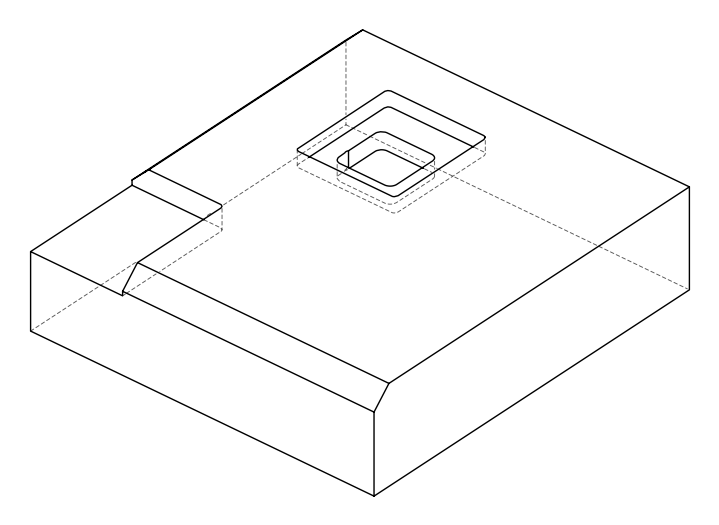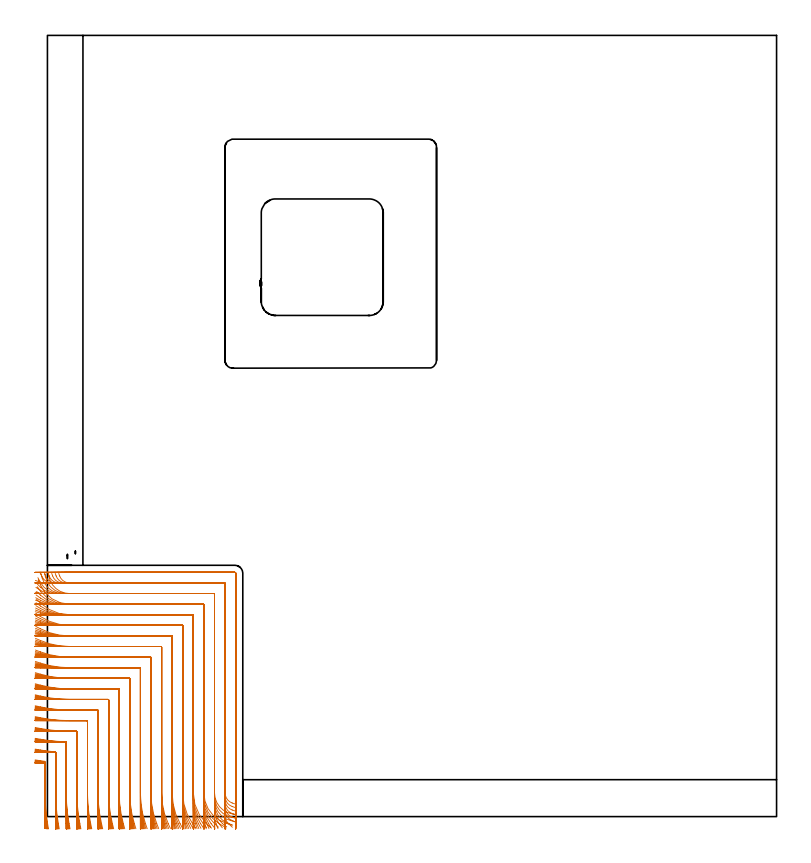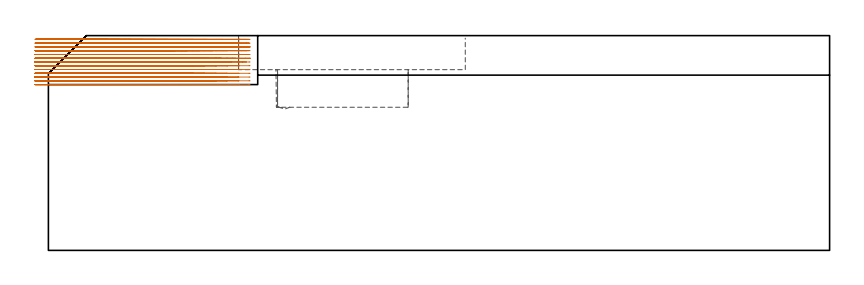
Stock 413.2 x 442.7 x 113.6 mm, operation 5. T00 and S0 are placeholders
(PLAN: 7 operations, 4 tool changes, 172.5 min)
(1 SPOT_DRILL | STEP1POCKET | NXT0321_9005460120000 | 0.03 min | 1915 mm3)
(2 DRILL_BLIND_HOLE_INTO_CENTER | STEP1POCKET | NXT0301_062 | 0.1 min | 1321 mm3)
(3 AREA_MILL | FG_CHAMFER_SURFACE | UGT0205_001 | 19.64 min | 67809 mm3)
(4 AREA_MILL_1 | FG_CHAMFER_SURFACE_1 | UGT0205_001 | 19.43 min | 62256 mm3)
(5 MILL_CORNER_NOTCH_RECTANGULAR | CORNER_NOTCH_RECTANGULAR | NXT0201_009 | Follow Part, ap 2, ae 75% | 81.09 min | 404872 mm3)
(6 MILL_RECTANGULAR_POCKET | POCKET_RECTANGULAR_STRAIGHT | NXT0201_009 | Follow Part, ap 2, ae 75% | 46.97 min | 277835 mm3)
(7 MILL_RECTANGULAR_POCKET_1 | POCKET_RECTANGULAR_STRAIGHT_1 | UGT0201_133 | Follow Part, ap 3.75, ae 75% | 5.22 min | 88513 mm3)
(TOOL NXT0321_9005460120000 | NC Spot Drill, 142deg, 12mm, Carbide, Uncoated | D12 PA142 FL30 Z2)
(TOOL NXT0301_062 | Carbide Drill 9.1mm [860.1-0910-027A1-MM 2214] | D9.1 PA140 FL47 Z2)
(TOOL UGT0205_001 | Chamfer Mill 20 x 3 x 45 deg. | D20 FL50 Z2)
(TOOL NXT0201_009 | ENDMILL 8mm [2P460-0800-NA 1630] | D8 FL26 Z6)
(TOOL UGT0201_133 | Carbide End Mill 15.0 | D15 FL30 Z4)
(OP 5 MILL_CORNER_NOTCH_RECTANGULAR)
G17 G21 G94 G90
T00 M6
G54
G17 G0 G90 X0.589 Y-6.961 S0 M3
G43 Z123.6 H1
Z111.608
G94 G1 X0.106 Y-4. F250.
G2 X-1.3 Y13.371 R108. F500.
G1 Y30.951
G3 X-1.641 Y31.34 R0.4
G2 X-4. Y31.68 R108.
G1 X-6.964 Y32.14 F250.
G0 Z123.6
X6.701 Y-6.956
Z111.608
G1 X6.19 Y-4.
G2 X4.7 Y13.371 R102. F500.
G1 Y36.342
G3 X4.339 Y36.733 R0.4
G2 X-4. Y37.756 R102.
G1 X-6.96 Y38.243 F250.
G0 Z123.6
X12.827 Y-6.95
Z111.608
G1 X12.285 Y-4.
G2 X10.7 Y13.371 R96. F500.
G1 Y42.033
G3 X10.316 Y42.427 R0.4
G2 X-4. Y43.842 R96.
G1 X-6.955 Y44.36 F250.
G0 Z123.6
X18.971 Y-6.944
Z111.608
G1 X18.392 Y-4.
G2 X16.7 Y13.371 R90. F500.
G1 Y48.006
G3 X16.306 Y48.4 R0.4
G1 X12.575
G2 X-4. Y49.939 R90.
G1 X-6.949 Y50.492 F250.
G0 Z123.6
X25.136 Y-6.935
Z111.608
G1 X24.516 Y-4.
G2 X22.7 Y13.371 R84. F500.
G1 Y54.006
G3 X22.306 Y54.4 R0.4
G1 X12.575
G2 X-4. Y56.052 R84.
G1 X-6.941 Y56.644 F250.
G0 Z123.6
X31.327 Y-6.925
Z111.608
G1 X30.659 Y-4.
G2 X28.7 Y13.371 R78. F500.
G1 Y60.006
G3 X28.306 Y60.4 R0.4
G1 X12.575
G2 X-4. Y62.181 R78.
G1 X-6.931 Y62.819 F250.
G0 Z123.6
X37.551 Y-6.911
Z111.608
G1 X36.827 Y-4.
G2 X34.7 Y13.371 R72. F500.
G1 Y66.005
G3 X34.305 Y66.4 R0.4
G1 X12.575
G2 X-4. Y68.334 R72.
G1 X-6.919 Y69.025 F250.
G0 Z123.6
X43.816 Y-6.894
Z111.608
G1 X43.027 Y-4.
G2 X40.7 Y13.371 R66. F500.
G1 Y72.005
G3 X40.305 Y72.4 R0.4
G1 X12.575
G2 X-4. Y74.515 R66.
G1 X-6.904 Y75.269 F250.
G0 Z123.6
X50.138 Y-6.872
Z111.608
G1 X49.269 Y-4.
G2 X46.7 Y13.371 R60. F500.
G1 Y78.005
G3 X46.305 Y78.4 R0.4
G1 X12.575
G2 X-4. Y80.735 R60.
G1 X-6.883 Y81.564 F250.
G0 Z123.6
X56.535 Y-6.841
Z111.608
G1 X55.57 Y-4.
G2 X52.7 Y13.371 R54. F500.
G1 Y84.005
G3 X52.305 Y84.4 R0.4
G1 X12.575
G2 X-4. Y87.007 R54.
G1 X-6.855 Y87.928 F250.
G0 Z123.6
X63.039 Y-6.797
Z111.608
G1 X61.953 Y-4.
G2 X58.7 Y13.371 R48. F500.
G1 Y90.004
G3 X58.304 Y90.4 R0.4
G1 X12.575
G2 X-4. Y93.353 R48.
G1 X-6.815 Y94.389 F250.
G0 Z123.6
X69.701 Y-6.731
Z111.608
G1 X68.46 Y-4.
G2 X64.7 Y13.371 R42. F500.
G1 Y96.004
G3 X64.304 Y96.4 R0.4
G1 X12.575
G2 X-4. Y99.809 R42.
G1 X-6.756 Y100.993 F250.
G0 Z123.6
X76.616 Y-6.628
Z111.608
G1 X75.168 Y-4.
G2 X70.7 Y13.371 R36. F500.
G1 Y102.004
G3 X70.304 Y102.4 R0.4
G1 X12.575
G2 X-4. Y106.443 R36.
G1 X-6.663 Y107.824 F250.
G0 Z123.6
X83.978 Y-6.446
Z111.608
G1 X82.241 Y-4.
G2 X76.7 Y13.371 R30. F500.
G1 Y108.004
G3 X76.304 Y108.4 R0.4
G1 X12.575
G2 X-4. Y113.395 R30.
G1 X-6.501 Y115.052 F250.
G0 Z123.6
X92.31 Y-6.07
Z111.608
G1 X90.139 Y-4.
G2 X82.7 Y13.371 R24. F500.
G1 Y114.004
G3 X82.304 Y114.4 R0.4
G1 X12.575
G2 X-4. Y121.043 R24.
G1 X-6.17 Y123.115 F250.
G0 Z123.6
X104.488 Y-4.743
Z111.608
G1 X101.611 Y-3.895
G2 X88.7 Y13.371 R18. F500.
G1 Y120.003
G3 X88.303 Y120.4 R0.4
G1 X12.575
G2 X-4. Y131.381 R18.
G1 X-5.17 Y134.144 F250.
G0 Z123.6
X106.179 Y1.288
Z111.608
G1 X104.7 Y1.538
G2 X94.7 Y13.371 R12. F500.
G1 Y126.003
G3 X94.303 Y126.4 R0.4
G1 X12.575
G2 X0.743 Y136.4 R12.
G1 X0.493 Y137.879 F250.
G0 Z123.6
X106.114 Y7.214
Z111.608
G1 X104.7 Y7.714
G2 X100.7 Y13.371 R6. F500.
G1 Y132.003
G3 X100.303 Y132.4 R0.4
G1 X12.575
G2 X6.918 Y136.4 R6.
G1 X6.418 Y137.814 F250.
G0 Z123.6
X106.7 Y10.371
Z111.608
G1 Y13.371
Y137.9 F500.
G3 X106.2 Y138.4 R0.5
G1 X12.575
X9.575 F250.
G0 Z123.6
X0.227 Y-6.964
Z109.615
G1 X-0.2 Y-3.995
G2 X-1.3 Y11.378 R108. F500.
G1 Y30.705
G3 X-1.648 Y31.095 R0.4
G2 X-4. Y31.389 R108.
G1 X-6.973 Y31.794 F250.
G0 Z123.6
X6.318 Y-6.966
Z109.615
G1 X5.866 Y-4.
G2 X4.7 Y11.378 R102. F500.
G1 Y36.2
G3 X4.331 Y36.592 R0.4
G2 X-4. Y37.448 R102.
G1 X-6.969 Y37.877 F250.
G0 Z123.6
X12.42 Y-6.961
Z109.615
G1 X11.94 Y-4.
G2 X10.7 Y11.378 R96. F500.
G1 Y42.007
G3 X10.308 Y42.4 R0.4
G2 X-4. Y43.514 R96.
G1 X-6.965 Y43.97 F250.
G0 Z123.6
X18.536 Y-6.956
Z109.615
G1 X18.024 Y-4.
G2 X16.7 Y11.378 R90. F500.
G1 Y48.006
G3 X16.306 Y48.4 R0.4
G1 X10.583
G2 X-4. Y49.589 R90.
G1 X-6.96 Y50.075 F250.
G0 Z123.6
X24.669 Y-6.949
Z109.615
G1 X24.12 Y-4.
G2 X22.7 Y11.378 R84. F500.
G1 Y54.006
G3 X22.306 Y54.4 R0.4
G1 X10.583
G2 X-4. Y55.675 R84.
G1 X-6.954 Y56.196 F250.
G0 Z123.6
X30.822 Y-6.941
Z109.615
G1 X30.231 Y-4.
G2 X28.7 Y11.378 R78. F500.
G1 Y60.006
G3 X28.306 Y60.4 R0.4
G1 X10.583
G2 X-4. Y61.775 R78.
G1 X-6.947 Y62.336 F250.
G0 Z123.6
X37.002 Y-6.931
Z109.615
G1 X36.361 Y-4.
G2 X34.7 Y11.378 R72. F500.
G1 Y66.005
G3 X34.305 Y66.4 R0.4
G1 X10.583
G2 X-4. Y67.892 R72.
G1 X-6.938 Y68.5 F250.
G0 Z123.6
X43.216 Y-6.917
Z109.615
G1 X42.517 Y-4.
G2 X40.7 Y11.378 R66. F500.
G1 Y72.005
G3 X40.305 Y72.4 R0.4
G1 X10.583
G2 X-4. Y74.031 R66.
G1 X-6.926 Y74.694 F250.
G0 Z123.6
X49.473 Y-6.9
Z109.615
G1 X48.704 Y-4.
G2 X46.7 Y11.378 R60. F500.
G1 Y78.005
G3 X46.305 Y78.4 R0.4
G1 X10.583
G2 X-4. Y80.199 R60.
G1 X-6.91 Y80.928 F250.
G0 Z123.6
X55.79 Y-6.876
Z109.615
G1 X54.936 Y-4.
G2 X52.7 Y11.378 R54. F500.
G1 Y84.005
G3 X52.305 Y84.4 R0.4
G1 X10.583
G2 X-4. Y86.406 R54.
G1 X-6.889 Y87.216 F250.
G0 Z123.6
X62.191 Y-6.842
Z109.615
G1 X61.23 Y-4.
G2 X58.7 Y11.378 R48. F500.
G1 Y90.005
G3 X58.305 Y90.4 R0.4
G1 X10.583
G2 X-4. Y92.669 R48.
G1 X-6.858 Y93.58 F250.
G0 Z123.6
X68.715 Y-6.792
Z109.615
G1 X67.617 Y-4.
G2 X64.7 Y11.378 R42. F500.
G1 Y96.004
G3 X64.304 Y96.4 R0.4
G1 X10.583
G2 X-4. Y99.013 R42.
G1 X-6.813 Y100.054 F250.
G0 Z123.6
X75.431 Y-6.713
Z109.615
G1 X74.15 Y-4.
G2 X70.7 Y11.378 R36. F500.
G1 Y102.004
G3 X70.304 Y102.4 R0.4
G1 X10.583
G2 X-4. Y105.486 R36.
G1 X-6.743 Y106.701 F250.
G0 Z123.6
X82.479 Y-6.576
Z109.615
G1 X80.941 Y-4.
G2 X76.7 Y11.378 R30. F500.
G1 Y108.004
G3 X76.304 Y108.4 R0.4
G1 X10.583
G2 X-4. Y112.183 R30.
G1 X-6.622 Y113.641 F250.
G0 Z123.6
X90.196 Y-6.303
Z109.615
G1 X88.274 Y-4.
G2 X82.7 Y11.378 R24. F500.
G1 Y114.004
G3 X82.304 Y114.4 R0.4
G1 X10.583
G2 X-4. Y119.338 R24.
G1 X-6.383 Y121.161 F250.
G0 Z123.6
X99.908 Y-5.559
Z109.615
G1 X97.345 Y-4.
G2 X88.7 Y11.378 R18. F500.
G1 Y120.004
G3 X88.304 Y120.4 R0.4
G1 X10.583
G2 X-4. Y127.848 R18.
G1 X-5.759 Y130.278 F250.
G0 Z123.6
X106.153 Y-0.703
Z109.615
G1 X104.675 Y-0.45
G2 X94.7 Y11.378 R12. F500.
G1 Y126.003
G3 X94.303 Y126.4 R0.4
G1 X10.583
G2 X-1.216 Y136.211 R12.
G1 X-1.49 Y137.686 F250.
G0 Z123.6
X106.114 Y5.221
Z109.615
G1 X104.7 Y5.721
G2 X100.7 Y11.378 R6. F500.
G1 Y132.003
G3 X100.303 Y132.4 R0.4
G1 X10.583
G2 X4.926 Y136.4 R6.
G1 X4.426 Y137.814 F250.
G0 Z123.6
X106.7 Y8.378
Z109.615
G1 Y11.378
Y137.9 F500.
G3 X106.2 Y138.4 R0.5
G1 X10.583
X7.583 F250.
G0 Z123.6
X-0.098 Y-6.949
Z107.623
G1 X-0.47 Y-3.972
G2 X-1.3 Y9.394 R108. F500.
G1 Y30.497
G3 X-1.655 Y30.887 R0.4
G2 X-4. Y31.136 R108.
G1 X-6.98 Y31.486 F250.
G0 Z123.6
X5.977 Y-6.974
Z107.623
G1 X5.583 Y-4.
G2 X4.7 Y9.394 R102. F500.
G1 Y36.097
G3 X4.323 Y36.489 R0.4
G2 X-4. Y37.18 R102.
G1 X-6.977 Y37.55 F250.
G0 Z123.6
X12.058 Y-6.971
Z107.623
G1 X11.639 Y-4.
G2 X10.7 Y9.394 R96. F500.
G1 Y42.006
G3 X10.306 Y42.4 R0.4
G1 X8.591
G2 X-4. Y43.229 R96.
G1 X-6.974 Y43.623 F250.
G0 Z123.6
X18.149 Y-6.967
Z107.623
G1 X17.702 Y-4.
G2 X16.7 Y9.394 R90. F500.
G1 Y48.006
G3 X16.306 Y48.4 R0.4
G1 X8.591
G2 X-4. Y49.285 R90.
G1 X-6.97 Y49.705 F250.
G0 Z123.6
X24.253 Y-6.962
Z107.623
G1 X23.775 Y-4.
G2 X22.7 Y9.394 R84. F500.
G1 Y54.006
G3 X22.306 Y54.4 R0.4
G1 X8.591
G2 X-4. Y55.349 R84.
G1 X-6.966 Y55.799 F250.
G0 Z123.6
X30.374 Y-6.955
Z107.623
G1 X29.859 Y-4.
G2 X28.7 Y9.394 R78. F500.
G1 Y60.006
G3 X28.306 Y60.4 R0.4
G1 X8.591
G2 X-4. Y61.423 R78.
G1 X-6.961 Y61.907 F250.
G0 Z123.6
X36.515 Y-6.948
Z107.623
G1 X35.957 Y-4.
G2 X34.7 Y9.394 R72. F500.
G1 Y66.005
G3 X34.305 Y66.4 R0.4
G1 X8.591
G2 X-4. Y67.509 R72.
G1 X-6.954 Y68.034 F250.
G0 Z123.6
X42.682 Y-6.938
Z107.623
G1 X42.073 Y-4.
G2 X40.7 Y9.394 R66. F500.
G1 Y72.005
G3 X40.305 Y72.4 R0.4
G1 X8.591
G2 X-4. Y73.612 R66.
G1 X-6.945 Y74.184 F250.
G0 Z123.6
X48.884 Y-6.924
Z107.623
G1 X48.214 Y-4.
G2 X46.7 Y9.394 R60. F500.
G1 Y78.005
G3 X46.305 Y78.4 R0.4
G1 X8.591
G2 X-4. Y79.736 R60.
G1 X-6.933 Y80.366 F250.
G0 Z123.6
X55.132 Y-6.906
Z107.623
G1 X54.387 Y-4.
G2 X52.7 Y9.394 R54. F500.
G1 Y84.005
G3 X52.305 Y84.4 R0.4
G1 X8.591
G2 X-4. Y85.888 R54.
G1 X-6.917 Y86.588 F250.
G0 Z123.6
X61.444 Y-6.881
Z107.623
G1 X60.607 Y-4.
G2 X58.7 Y9.394 R48. F500.
G1 Y90.005
G3 X58.305 Y90.4 R0.4
G1 X8.591
G2 X-4. Y92.081 R48.
G1 X-6.895 Y92.868 F250.
G0 Z123.6
X67.85 Y-6.843
Z107.623
G1 X66.893 Y-4.
G2 X64.7 Y9.394 R42. F500.
G1 Y96.004
G3 X64.304 Y96.4 R0.4
G1 X8.591
G2 X-4. Y98.332 R42.
G1 X-6.862 Y99.231 F250.
G0 Z123.6
X74.401 Y-6.785
Z107.623
G1 X73.284 Y-4.
G2 X70.7 Y9.394 R36. F500.
G1 Y102.004
G3 X70.304 Y102.4 R0.4
G1 X8.591
G2 X-4. Y104.674 R36.
G1 X-6.811 Y105.723 F250.
G0 Z123.6
X81.195 Y-6.684
Z107.623
G1 X79.856 Y-4.
G2 X76.7 Y9.394 R30. F500.
G1 Y108.004
G3 X76.304 Y108.4 R0.4
G1 X8.591
G2 X-4. Y111.17 R30.
G1 X-6.723 Y112.429 F250.
G0 Z123.6
X88.459 Y-6.489
Z107.623
G1 X86.785 Y-4.
G2 X82.7 Y9.394 R24. F500.
G1 Y114.004
G3 X82.304 Y114.4 R0.4
G1 X8.591
G2 X-4. Y117.968 R24.
G1 X-6.554 Y119.542 F250.
G0 Z123.6
X96.907 Y-6.004
Z107.623
G1 X94.675 Y-4.
G2 X88.7 Y9.394 R18. F500.
G1 Y120.004
G3 X88.304 Y120.4 R0.4
G1 X8.591
G2 X-4. Y125.537 R18.
G1 X-6.144 Y127.635 F250.
G0 Z123.6
X106.899 Y-2.974
Z107.623
G1 X103.977 Y-2.293
G2 X94.7 Y9.394 R12. F500.
G1 Y126.003
G3 X94.303 Y126.4 R0.4
G1 X8.591
G2 X-2.948 Y135.104 R12.
G1 X-3.771 Y137.989 F250.
G0 Z123.6
X106.114 Y3.237
Z107.623
G1 X104.7 Y3.737
G2 X100.7 Y9.394 R6. F500.
G1 Y132.003
G3 X100.303 Y132.4 R0.4
G1 X8.591
G2 X2.934 Y136.4 R6.
G1 X2.434 Y137.814 F250.
G0 Z123.6
X106.7 Y6.394
Z107.623
G1 Y9.394
Y137.9 F500.
G3 X106.2 Y138.4 R0.5
G1 X8.591
X5.591 F250.
G0 Z123.6
X-0.388 Y-6.921
Z105.631
G1 X-0.703 Y-3.938
G2 X-1.3 Y7.399 R108. F500.
G1 Y30.325
G3 X-1.663 Y30.716 R0.4
G2 X-4. Y30.921 R108.
G1 X-6.986 Y31.215 F250.
G0 Z123.6
X5.674 Y-6.981
Z105.631
G1 X5.339 Y-4.
G2 X4.7 Y7.399 R102. F500.
G1 Y36.032
G3 X4.316 Y36.425 R0.4
G2 X-4. Y36.952 R102.
G1 X-6.984 Y37.263 F250.
G0 Z123.6
X11.735 Y-6.979
Z105.631
G1 X11.379 Y-4.
G2 X10.7 Y7.399 R96. F500.
G1 Y42.006
G3 X10.306 Y42.4 R0.4
G1 X6.595
G2 X-4. Y42.986 R96.
G1 X-6.982 Y43.318 F250.
G0 Z123.6
X17.805 Y-6.976
Z105.631
G1 X17.425 Y-4.
G2 X16.7 Y7.399 R90. F500.
G1 Y48.006
G3 X16.306 Y48.4 R0.4
G1 X6.595
G2 X-4. Y49.026 R90.
G1 X-6.979 Y49.379 F250.
G0 Z123.6
X23.884 Y-6.972
Z105.631
G1 X23.477 Y-4.
G2 X22.7 Y7.399 R84. F500.
G1 Y54.006
G3 X22.306 Y54.4 R0.4
G1 X6.595
G2 X-4. Y55.071 R84.
G1 X-6.976 Y55.449 F250.
G0 Z123.6
X29.976 Y-6.968
Z105.631
G1 X29.537 Y-4.
G2 X28.7 Y7.399 R78. F500.
G1 Y60.006
G3 X28.306 Y60.4 R0.4
G1 X6.595
G2 X-4. Y61.123 R78.
G1 X-6.972 Y61.53 F250.
G0 Z123.6
X36.083 Y-6.962
Z105.631
G1 X35.608 Y-4.
G2 X34.7 Y7.399 R72. F500.
G1 Y66.005
G3 X34.305 Y66.4 R0.4
G1 X6.595
G2 X-4. Y67.184 R72.
G1 X-6.967 Y67.625 F250.
G0 Z123.6
X42.21 Y-6.955
Z105.631
G1 X41.692 Y-4.
G2 X40.7 Y7.399 R66. F500.
G1 Y72.005
G3 X40.305 Y72.4 R0.4
G1 X6.595
G2 X-4. Y73.256 R66.
G1 X-6.961 Y73.738 F250.
G0 Z123.6
X48.363 Y-6.945
Z105.631
G1 X47.793 Y-4.
G2 X46.7 Y7.399 R60. F500.
G1 Y78.005
G3 X46.305 Y78.4 R0.4
G1 X6.595
G2 X-4. Y79.343 R60.
G1 X-6.953 Y79.873 F250.
G0 Z123.6
X54.55 Y-6.932
Z105.631
G1 X53.917 Y-4.
G2 X52.7 Y7.399 R54. F500.
G1 Y84.005
G3 X52.305 Y84.4 R0.4
G1 X6.595
G2 X-4. Y85.45 R54.
G1 X-6.942 Y86.038 F250.
G0 Z123.6
X60.785 Y-6.914
Z105.631
G1 X60.073 Y-4.
G2 X58.7 Y7.399 R48. F500.
G1 Y90.005
G3 X58.305 Y90.4 R0.4
G1 X6.595
G2 X-4. Y91.584 R48.
G1 X-6.926 Y92.246 F250.
G0 Z123.6
X67.091 Y-6.887
Z105.631
G1 X66.276 Y-4.
G2 X64.7 Y7.399 R42. F500.
G1 Y96.004
G3 X64.304 Y96.4 R0.4
G1 X6.595
G2 X-4. Y97.758 R42.
G1 X-6.903 Y98.515 F250.
G0 Z123.6
X73.502 Y-6.846
Z105.631
G1 X72.552 Y-4.
G2 X70.7 Y7.399 R36. F500.
G1 Y102.004
G3 X70.304 Y102.4 R0.4
G1 X6.595
G2 X-4. Y103.994 R36.
G1 X-6.867 Y104.877 F250.
G0 Z123.6
X80.09 Y-6.775
Z105.631
G1 X78.95 Y-4.
G2 X76.7 Y7.399 R30. F500.
G1 Y108.004
G3 X76.304 Y108.4 R0.4
G1 X6.595
G2 X-4. Y110.333 R30.
G1 X-6.807 Y111.393 F250.
G0 Z123.6
X87.004 Y-6.64
Z105.631
G1 X85.58 Y-4.
G2 X82.7 Y7.399 R24. F500.
G1 Y114.004
G3 X82.304 Y114.4 R0.4
G1 X6.595
G2 X-4. Y116.865 R24.
G1 X-6.692 Y118.19 F250.
G0 Z123.6
X94.669 Y-6.322
Z105.631
G1 X92.769 Y-4.
G2 X88.7 Y7.399 R18. F500.
G1 Y120.003
G3 X88.303 Y120.4 R0.4
G1 X6.595
G2 X-4. Y123.849 R18.
G1 X-6.425 Y125.614 F250.
G0 Z123.6
X104.957 Y-4.847
Z105.631
G1 X102.178 Y-3.717
G2 X94.7 Y7.399 R12. F500.
G1 Y126.003
G3 X94.303 Y126.4 R0.4
G1 X6.595
G2 X-3.986 Y132.739 R12.
G1 X-5.401 Y135.384 F250.
G0 Z123.6
X106.115 Y1.242
Z105.631
G1 X104.701 Y1.742
G2 X100.7 Y7.399 R6. F500.
G1 Y132.003
G3 X100.303 Y132.4 R0.4
G1 X6.595
G2 X0.938 Y136.4 R6.
G1 X0.438 Y137.814 F250.
G0 Z123.6
X106.7 Y4.399
Z105.631
G1 Y7.399
Y137.9 F500.
G3 X106.2 Y138.4 R0.5
G1 X6.595
X3.595 F250.
G0 Z123.6
X-0.64 Y-6.887
Z103.638
G1 X-0.898 Y-3.898
G2 X-1.3 Y5.409 R108. F500.
G1 Y30.191
G3 X-1.67 Y30.583 R0.4
G2 X-4. Y30.744 R108.
G1 X-6.99 Y30.983 F250.
G0 Z123.6
X5.412 Y-6.987
Z103.638
G1 X5.135 Y-4.
G2 X4.7 Y5.409 R102. F500.
G1 Y36.007
G3 X4.308 Y36.4 R0.4
G2 X-4. Y36.764 R102.
G1 X-6.989 Y37.017 F250.
G0 Z123.6
X11.456 Y-6.986
Z103.638
G1 X11.162 Y-4.
G2 X10.7 Y5.409 R96. F500.
G1 Y42.006
G3 X10.306 Y42.4 R0.4
G1 X4.609
G2 X-4. Y42.787 R96.
G1 X-6.988 Y43.056 F250.
G0 Z123.6
X17.507 Y-6.984
Z103.638
G1 X17.193 Y-4.
G2 X16.7 Y5.409 R90. F500.
G1 Y48.006
G3 X16.306 Y48.4 R0.4
G1 X4.609
G2 X-4. Y48.813 R90.
G1 X-6.986 Y49.1 F250.
G0 Z123.6
X23.565 Y-6.981
Z103.638
G1 X23.229 Y-4.
G2 X22.7 Y5.409 R84. F500.
G1 Y54.006
G3 X22.306 Y54.4 R0.4
G1 X4.609
G2 X-4. Y54.842 R84.
G1 X-6.984 Y55.15 F250.
G0 Z123.6
X29.632 Y-6.978
Z103.638
G1 X29.27 Y-4.
G2 X28.7 Y5.409 R78. F500.
G1 Y60.006
G3 X28.306 Y60.4 R0.4
G1 X4.609
G2 X-4. Y60.877 R78.
G1 X-6.982 Y61.208 F250.
G0 Z123.6
X35.71 Y-6.974
Z103.638
G1 X35.318 Y-4.
G2 X34.7 Y5.409 R72. F500.
G1 Y66.005
G3 X34.305 Y66.4 R0.4
G1 X4.609
G2 X-4. Y66.917 R72.
G1 X-6.978 Y67.275 F250.
G0 Z123.6
X41.802 Y-6.969
Z103.638
G1 X41.374 Y-4.
G2 X40.7 Y5.409 R66. F500.
G1 Y72.005
G3 X40.305 Y72.4 R0.4
G1 X4.609
G2 X-4. Y72.964 R66.
G1 X-6.974 Y73.355 F250.
G0 Z123.6
X47.913 Y-6.963
Z103.638
G1 X47.442 Y-4.
G2 X46.7 Y5.409 R60. F500.
G1 Y78.005
G3 X46.305 Y78.4 R0.4
G1 X4.609
G2 X-4. Y79.021 R60.
G1 X-6.969 Y79.451 F250.
G0 Z123.6
X54.049 Y-6.954
Z103.638
G1 X53.526 Y-4.
G2 X52.7 Y5.409 R54. F500.
G1 Y84.005
G3 X52.305 Y84.4 R0.4
G1 X4.609
G2 X-4. Y85.091 R54.
G1 X-6.962 Y85.569 F250.
G0 Z123.6
X60.219 Y-6.942
Z103.638
G1 X59.631 Y-4.
G2 X58.7 Y5.409 R48. F500.
G1 Y90.005
G3 X58.305 Y90.4 R0.4
G1 X4.609
G2 X-4. Y91.178 R48.
G1 X-6.951 Y91.716 F250.
G0 Z123.6
X66.44 Y-6.924
Z103.638
G1 X65.768 Y-4.
G2 X64.7 Y5.409 R42. F500.
G1 Y96.004
G3 X64.304 Y96.4 R0.4
G1 X4.609
G2 X-4. Y97.292 R42.
G1 X-6.936 Y97.907 F250.
G0 Z123.6
X72.736 Y-6.896
Z103.638
G1 X71.951 Y-4.
G2 X70.7 Y5.409 R36. F500.
G1 Y102.004
G3 X70.304 Y102.4 R0.4
G1 X4.609
G2 X-4. Y103.445 R36.
G1 X-6.913 Y104.162 F250.
G0 Z123.6
X79.155 Y-6.849
Z103.638
G1 X78.214 Y-4.
G2 X76.7 Y5.409 R30. F500.
G1 Y108.004
G3 X76.304 Y108.4 R0.4
G1 X4.609
G2 X-4. Y109.662 R30.
G1 X-6.874 Y110.523 F250.
G0 Z123.6
X85.798 Y-6.76
Z103.638
G1 X84.621 Y-4.
G2 X82.7 Y5.409 R24. F500.
G1 Y114.004
G3 X82.304 Y114.4 R0.4
G1 X4.609
G2 X-4. Y115.997 R24.
G1 X-6.8 Y117.073 F250.
G0 Z123.6
X92.924 Y-6.557
Z103.638
G1 X91.355 Y-4.
G2 X88.7 Y5.409 R18. F500.
G1 Y120.003
G3 X88.303 Y120.4 R0.4
G1 X4.609
G2 X-4. Y122.592 R18.
G1 X-6.635 Y124.027 F250.
G0 Z123.6
X101.605 Y-5.862
Z103.638
G1 X99.253 Y-4.
G2 X94.7 Y5.409 R12. F500.
G1 Y126.003
G3 X94.303 Y126.4 R0.4
G1 X4.609
G2 X-4. Y130.04 R12.
G1 X-6.09 Y132.192 F250.
G0 Z123.6
X106.106 Y-0.747
Z103.638
G1 X104.692 Y-0.245
G2 X100.7 Y5.409 R6. F500.
G1 Y132.003
G3 X100.303 Y132.4 R0.4
G1 X4.609
G2 X-1.001 Y136.273 R6.
G1 X-1.533 Y137.675 F250.
G0 Z123.6
X106.7 Y2.409
Z103.638
G1 Y5.409
Y137.9 F500.
G3 X106.2 Y138.4 R0.5
G1 X4.609
X1.609 F250.
G0 Z123.6
X-0.853 Y-6.852
Z101.646
G1 X-1.055 Y-3.858
G2 X-1.3 Y3.414 R108. F500.
G1 Y30.087
G3 X-1.678 Y30.479 R0.4
G2 X-4. Y30.593 R108.
G1 X-6.995 Y30.773 F250.
G0 Z123.6
X5.188 Y-6.992
Z101.646
G1 X4.97 Y-4.
G2 X4.7 Y3.414 R102. F500.
G1 Y36.007
G3 X4.307 Y36.4 R0.4
G1 X2.459
G2 X-4. Y36.605 R102.
G1 X-6.994 Y36.795 F250.
G0 Z123.6
X11.218 Y-6.991
Z101.646
G1 X10.987 Y-4.
G2 X10.7 Y3.414 R96. F500.
G1 Y42.006
G3 X10.306 Y42.4 R0.4
G1 X2.459
G2 X-4. Y42.618 R96.
G1 X-6.993 Y42.819 F250.
G0 Z123.6
X17.253 Y-6.99
Z101.646
G1 X17.006 Y-4.
G2 X16.7 Y3.414 R90. F500.
G1 Y48.006
G3 X16.306 Y48.4 R0.4
G1 X2.459
G2 X-4. Y48.632 R90.
G1 X-6.992 Y48.847 F250.
G0 Z123.6
X23.293 Y-6.988
Z101.646
G1 X23.028 Y-4.
G2 X22.7 Y3.414 R84. F500.
G1 Y54.006
G3 X22.306 Y54.4 R0.4
G1 X2.459
G2 X-4. Y54.649 R84.
G1 X-6.991 Y54.879 F250.
G0 Z123.6
X29.338 Y-6.986
Z101.646
G1 X29.053 Y-4.
G2 X28.7 Y3.414 R78. F500.
G1 Y60.006
G3 X28.306 Y60.4 R0.4
G1 X2.459
G2 X-4. Y60.668 R78.
G1 X-6.99 Y60.916 F250.
G0 Z123.6
X35.392 Y-6.984
Z101.646
G1 X35.083 Y-4.
G2 X34.7 Y3.414 R72. F500.
G1 Y66.006
G3 X34.306 Y66.4 R0.4
G1 X2.459
G2 X-4. Y66.69 R72.
G1 X-6.988 Y66.959 F250.
G0 Z123.6
X41.455 Y-6.981
Z101.646
G1 X41.118 Y-4.
G2 X40.7 Y3.414 R66. F500.
G1 Y72.005
G3 X40.305 Y72.4 R0.4
G1 X2.459
G2 X-4. Y72.717 R66.
G1 X-6.986 Y73.01 F250.
G0 Z123.6
X47.53 Y-6.977
Z101.646
G1 X47.16 Y-4.
G2 X46.7 Y3.414 R60. F500.
G1 Y78.005
G3 X46.305 Y78.4 R0.4
G1 X2.459
G2 X-4. Y78.749 R60.
G1 X-6.983 Y79.072 F250.
G0 Z123.6
X53.623 Y-6.972
Z101.646
G1 X53.211 Y-4.
G2 X52.7 Y3.414 R54. F500.
G1 Y84.005
G3 X52.305 Y84.4 R0.4
G1 X2.459
G2 X-4. Y84.788 R54.
G1 X-6.978 Y85.147 F250.
G0 Z123.6
X59.739 Y-6.964
Z101.646
G1 X59.276 Y-4.
G2 X58.7 Y3.414 R48. F500.
G1 Y90.005
G3 X58.305 Y90.4 R0.4
G1 X2.459
G2 X-4. Y90.837 R48.
G1 X-6.973 Y91.24 F250.
G0 Z123.6
X65.889 Y-6.953
Z101.646
G1 X65.359 Y-4.
G2 X64.7 Y3.414 R42. F500.
G1 Y96.004
G3 X64.304 Y96.4 R0.4
G1 X2.459
G2 X-4. Y96.9 R42.
G1 X-6.964 Y97.361 F250.
G0 Z123.6
X72.089 Y-6.936
Z101.646
G1 X71.472 Y-4.
G2 X70.7 Y3.414 R36. F500.
G1 Y102.004
G3 X70.304 Y102.4 R0.4
G1 X2.459
G2 X-4. Y102.984 R36.
G1 X-6.951 Y103.523 F250.
G0 Z123.6
X78.372 Y-6.907
Z101.646
G1 X77.63 Y-4.
G2 X76.7 Y3.414 R30. F500.
G1 Y108.004
G3 X76.304 Y108.4 R0.4
G1 X2.459
G2 X-4. Y109.104 R30.
G1 X-6.93 Y109.75 F250.
G0 Z123.6
X84.8 Y-6.853
Z101.646
G1 X83.874 Y-4.
G2 X82.7 Y3.414 R24. F500.
G1 Y114.004
G3 X82.304 Y114.4 R0.4
G1 X2.459
G2 X-4. Y115.286 R24.
G1 X-6.889 Y116.093 F250.
G0 Z123.6
X91.533 Y-6.734
Z101.646
G1 X90.298 Y-4.
G2 X88.7 Y3.414 R18. F500.
G1 Y120.004
G3 X88.304 Y120.4 R0.4
G1 X2.459
G2 X-4. Y121.599 R18.
G1 X-6.8 Y122.675 F250.
G0 Z123.6
X99.117 Y-6.359
Z101.646
G1 X97.264 Y-4.
G2 X94.7 Y3.414 R12. F500.
G1 Y126.003
G3 X94.303 Y126.4 R0.4
G1 X2.459
G2 X-4. Y128.287 R12.
G1 X-6.528 Y129.902 F250.
G0 Z123.6
X106.908 Y-3.291
Z101.646
G1 X104.184 Y-2.034
G2 X100.7 Y3.414 R6. F500.
G1 Y132.003
G3 X100.303 Y132.4 R0.4
G1 X2.459
G2 X-2.87 Y135.643 R6.
G1 X-4.248 Y138.307 F250.
G0 Z123.6
X106.7 Y0.414
Z101.646
G1 Y3.414
Y137.9 F500.
G3 X106.2 Y138.4 R0.5
G1 X2.459
X-0.541 F250.
G0 Z123.6
X-1.1 Y-6.808
Z99.654
G1 X-1.218 Y-3.81
G2 X-1.3 Y0.407 R108. F500.
G1 Y30.007
G3 X-1.693 Y30.4 R0.4
G2 X-4. Y30.421 R108.
G1 X-6.999 Y30.48 F250.
G0 Z123.6
X4.925 Y-6.997
Z99.654
G1 X4.795 Y-4.
G2 X4.7 Y0.407 R102. F500.
G1 Y36.007
G3 X4.307 Y36.4 R0.4
G1 X-1.878
G2 X-4. Y36.422 R102.
G1 X-6.999 Y36.484 F250.
G0 Z123.6
X10.939 Y-6.997
Z99.654
G1 X10.801 Y-4.
G2 X10.7 Y0.407 R96. F500.
G1 Y42.007
G3 X10.307 Y42.4 R0.4
G1 X-1.878
G2 X-4. Y42.423 R96.
G1 X-6.999 Y42.49 F250.
G0 Z123.6
X16.955 Y-6.996
Z99.654
G1 X16.808 Y-4.
G2 X16.7 Y0.407 R90. F500.
G1 Y48.006
G3 X16.306 Y48.4 R0.4
G1 X-1.878
G2 X-4. Y48.425 R90.
G1 X-6.999 Y48.496 F250.
G0 Z123.6
X22.973 Y-6.996
Z99.654
G1 X22.816 Y-4.
G2 X22.7 Y0.407 R84. F500.
G1 Y54.006
G3 X22.306 Y54.4 R0.4
G1 X-1.878
G2 X-4. Y54.427 R84.
G1 X-6.999 Y54.503 F250.
G0 Z123.6
X28.994 Y-6.995
Z99.654
G1 X28.825 Y-4.
G2 X28.7 Y0.407 R78. F500.
G1 Y60.006
G3 X28.306 Y60.4 R0.4
G1 X-1.878
G2 X-4. Y60.429 R78.
G1 X-6.999 Y60.51 F250.
G0 Z123.6
X35.019 Y-6.994
Z99.654
G1 X34.835 Y-4.
G2 X34.7 Y0.407 R72. F500.
G1 Y66.006
G3 X34.306 Y66.4 R0.4
G1 X-1.878
G2 X-4. Y66.431 R72.
G1 X-6.999 Y66.52 F250.
G0 Z123.6
X41.048 Y-6.993
Z99.654
G1 X40.847 Y-4.
G2 X40.7 Y0.407 R66. F500.
G1 Y72.005
G3 X40.305 Y72.4 R0.4
G1 X-1.878
G2 X-4. Y72.434 R66.
G1 X-6.998 Y72.531 F250.
G0 Z123.6
X47.082 Y-6.992
Z99.654
G1 X46.862 Y-4.
G2 X46.7 Y0.407 R60. F500.
G1 Y78.005
G3 X46.305 Y78.4 R0.4
G1 X-1.878
G2 X-4. Y78.438 R60.
G1 X-6.998 Y78.544 F250.
G0 Z123.6
X53.125 Y-6.99
Z99.654
G1 X52.88 Y-4.
G2 X52.7 Y0.407 R54. F500.
G1 Y84.005
G3 X52.305 Y84.4 R0.4
G1 X-1.878
G2 X-4. Y84.442 R54.
G1 X-6.998 Y84.56 F250.
G0 Z123.6
X59.178 Y-6.987
Z99.654
G1 X58.903 Y-4.
G2 X58.7 Y0.407 R48. F500.
G1 Y90.005
G3 X58.305 Y90.4 R0.4
G1 X-1.878
G2 X-4. Y90.447 R48.
G1 X-6.997 Y90.58 F250.
G0 Z123.6
X65.247 Y-6.983
Z99.654
G1 X64.932 Y-4.
G2 X64.7 Y0.407 R42. F500.
G1 Y96.004
G3 X64.304 Y96.4 R0.4
G1 X-1.878
G2 X-4. Y96.454 R42.
G1 X-6.996 Y96.605 F250.
G0 Z123.6
X71.338 Y-6.977
Z99.654
G1 X70.971 Y-4.
G2 X70.7 Y0.407 R36. F500.
G1 Y102.004
G3 X70.304 Y102.4 R0.4
G1 X-1.878
G2 X-4. Y102.463 R36.
G1 X-6.995 Y102.639 F250.
G0 Z123.6
X77.466 Y-6.967
Z99.654
G1 X77.025 Y-4.
G2 X76.7 Y0.407 R30. F500.
G1 Y108.004
G3 X76.304 Y108.4 R0.4
G1 X-1.878
G2 X-4. Y108.475 R30.
G1 X-6.992 Y108.687 F250.
G0 Z123.6
X83.659 Y-6.949
Z99.654
G1 X83.108 Y-4.
G2 X82.7 Y0.407 R24. F500.
G1 Y114.004
G3 X82.304 Y114.4 R0.4
G1 X-1.878
G2 X-4. Y114.494 R24.
G1 X-6.988 Y114.759 F250.
G0 Z123.6
X89.982 Y-6.909
Z99.654
G1 X89.248 Y-4.
G2 X88.7 Y0.407 R18. F500.
G1 Y120.004
G3 X88.304 Y120.4 R0.4
G1 X-1.878
G2 X-4. Y120.526 R18.
G1 X-6.979 Y120.879 F250.
G0 Z123.6
X96.64 Y-6.79
Z99.654
G1 X95.539 Y-4.
G2 X94.7 Y0.407 R12. F500.
G1 Y126.003
G3 X94.303 Y126.4 R0.4
G1 X-1.878
G2 X-4. Y126.589 R12.
G1 X-6.953 Y127.12 F250.
G0 Z123.6
X104.819 Y-6.032
Z99.654
G1 X102.619 Y-3.992
G2 X100.7 Y0.407 R6. F500.
G1 Y132.003
G3 X100.303 Y132.4 R0.4
G1 X-1.878
G2 X-4. Y132.788 R6.
G1 X-6.806 Y133.849 F250.
G0 Z123.6
X106.7 Y-2.593
Z99.654
G1 Y0.407
Y137.9 F500.
G3 X106.2 Y138.4 R0.5
G1 X-1.878
X-4.878 F250.
G0 Z123.6
X-1.284 Y-6.783
Z97.662
G1 X-1.299 Y-3.783
G2 X-1.3 Y-3.267 R108. F500.
G1 Y30.007
G3 X-1.693 Y30.4 R0.4
G1 X-3.706
X-4.
X-7. Y30.409 F250.
G0 Z123.6
X4.724 Y-7.
Z97.662
G1 X4.703 Y-4.
G2 X4.7 Y-3.267 R102. F500.
G1 Y36.007
G3 X4.307 Y36.4 R0.4
G1 X-3.706
X-4.
X-7. Y36.409 F250.
G0 Z123.6
X10.726 Y-7.
Z97.662
G1 X10.703 Y-4.
G2 X10.7 Y-3.267 R96. F500.
G1 Y42.007
G3 X10.307 Y42.4 R0.4
G1 X-3.706
X-4.
X-7. Y42.41 F250.
G0 Z123.6
X16.727 Y-7.
Z97.662
G1 X16.703 Y-4.
G2 X16.7 Y-3.267 R90. F500.
G1 Y48.006
G3 X16.306 Y48.4 R0.4
G1 X-3.706
X-4.
X-7. Y48.41 F250.
G0 Z123.6
X22.729 Y-7.
Z97.662
G1 X22.703 Y-4.
G2 X22.7 Y-3.267 R84. F500.
G1 Y54.006
G3 X22.306 Y54.4 R0.4
G1 X-3.706
X-4. Y54.401
X-7. Y54.411 F250.
G0 Z123.6
X28.732 Y-7.
Z97.662
G1 X28.703 Y-4.
G2 X28.7 Y-3.267 R78. F500.
G1 Y60.006
G3 X28.306 Y60.4 R0.4
G1 X-3.706
X-4. Y60.401
X-7. Y60.412 F250.
G0 Z123.6
X34.734 Y-7.
Z97.662
G1 X34.704 Y-4.
G2 X34.7 Y-3.267 R72. F500.
G1 Y66.006
G3 X34.306 Y66.4 R0.4
G1 X-3.706
X-4. Y66.401
X-7. Y66.413 F250.
G0 Z123.6
X40.737 Y-7.
Z97.662
G1 X40.704 Y-4.
G2 X40.7 Y-3.267 R66. F500.
G1 Y72.005
G3 X40.305 Y72.4 R0.4
G1 X-3.706
X-4. Y72.401
X-7. Y72.414 F250.
G0 Z123.6
X46.741 Y-7.
Z97.662
G1 X46.704 Y-4.
G2 X46.7 Y-3.267 R60. F500.
G1 Y78.005
G3 X46.305 Y78.4 R0.4
G1 X-3.706
X-4. Y78.401
X-7. Y78.415 F250.
G0 Z123.6
X52.746 Y-7.
Z97.662
G1 X52.705 Y-4.
G2 X52.7 Y-3.267 R54. F500.
G1 Y84.005
G3 X52.305 Y84.4 R0.4
G1 X-3.706
X-4. Y84.401
X-7. Y84.417 F250.
G0 Z123.6
X58.751 Y-7.
Z97.662
G1 X58.706 Y-4.
G2 X58.7 Y-3.267 R48. F500.
G1 Y90.005
G3 X58.305 Y90.4 R0.4
G1 X-3.706
X-4. Y90.401
X-7. Y90.419 F250.
G0 Z123.6
X64.759 Y-7.
Z97.662
G1 X64.706 Y-4.
G2 X64.7 Y-3.267 R42. F500.
G1 Y96.004
G3 X64.304 Y96.4 R0.4
G1 X-3.706
G2 X-4. Y96.401 R42.
G1 X-7. Y96.422 F250.
G0 Z123.6
X70.769 Y-6.999
Z97.662
G1 X70.707 Y-4.
G2 X70.7 Y-3.267 R36. F500.
G1 Y102.004
G3 X70.304 Y102.4 R0.4
G1 X-3.706
G2 X-4. Y102.401 R36.
G1 X-7. Y102.426 F250.
G0 Z123.6
X76.782 Y-6.999
Z97.662
G1 X76.709 Y-4.
G2 X76.7 Y-3.267 R30. F500.
G1 Y108.004
G3 X76.304 Y108.4 R0.4
G1 X-3.706
G2 X-4. Y108.401 R30.
G1 X-7. Y108.431 F250.
G0 Z123.6
X82.803 Y-6.999
Z97.662
G1 X82.711 Y-4.
G2 X82.7 Y-3.267 R24. F500.
G1 Y114.004
G3 X82.304 Y114.4 R0.4
G1 X-3.706
G2 X-4. Y114.402 R24.
G1 X-7. Y114.439 F250.
G0 Z123.6
X88.837 Y-6.998
Z97.662
G1 X88.715 Y-4.
G2 X88.7 Y-3.267 R18. F500.
G1 Y120.004
G3 X88.304 Y120.4 R0.4
G1 X-3.706
G2 X-4. Y120.402 R18.
G1 X-7. Y120.451 F250.
G0 Z123.6
X94.906 Y-6.994
Z97.662
G1 X94.722 Y-4.
G2 X94.7 Y-3.267 R12. F500.
G1 Y126.003
G3 X94.303 Y126.4 R0.4
G1 X-3.706
G2 X-4. Y126.404 R12.
G1 X-6.999 Y126.477 F250.
G0 Z123.6
X101.112 Y-6.978
Z97.662
G1 X100.745 Y-4.
G2 X100.7 Y-3.267 R6. F500.
G1 Y132.003
G3 X100.303 Y132.4 R0.4
G1 X-3.706
G2 X-4. Y132.407 R6.
G1 X-6.996 Y132.554 F250.
G0 Z123.6
X106.7 Y-6.267
Z97.662
G1 Y-3.267
Y137.9 F500.
G3 X106.2 Y138.4 R0.5
G1 X-3.706
X-6.706 F250.
G0 Z123.6
X-1.3 Y-6.783
Z95.669
G1 Y-3.783
Y30.007 F500.
G3 X-1.693 Y30.4 R0.4
G1 X-4.
X-7. F250.
G0 Z123.6
X4.7 Y-7.
Z95.669
G1 Y-4.
Y30.007 F500.
Y36.007
G3 X4.307 Y36.4 R0.4
G1 X-4.
X-7. F250.
G0 Z123.6
X10.7 Y-7.
Z95.669
G1 Y-4.
Y36.007 F500.
Y42.007
G3 X10.307 Y42.4 R0.4
G1 X-4.
X-7. F250.
G0 Z123.6
X16.7 Y-7.
Z95.669
G1 Y-4.
Y42.007 F500.
Y48.006
G3 X16.306 Y48.4 R0.4
G1 X-4.
X-7. F250.
G0 Z123.6
X22.7 Y-7.
Z95.669
G1 Y-4.
Y48.006 F500.
Y54.006
G3 X22.306 Y54.4 R0.4
G1 X-4.
X-7. F250.
G0 Z123.6
X28.7 Y-7.
Z95.669
G1 Y-4.
Y54.006 F500.
Y60.006
G3 X28.306 Y60.4 R0.4
G1 X-4.
X-7. F250.
G0 Z123.6
X34.7 Y-7.
Z95.669
G1 Y-4.
Y60.006 F500.
Y66.006
G3 X34.306 Y66.4 R0.4
G1 X-4.
X-7. F250.
G0 Z123.6
X40.7 Y-7.
Z95.669
G1 Y-4.
Y66.006 F500.
Y72.005
G3 X40.305 Y72.4 R0.4
G1 X-4.
X-7. F250.
G0 Z123.6
X46.7 Y-7.
Z95.669
G1 Y-4.
Y72.005 F500.
Y78.005
G3 X46.305 Y78.4 R0.4
G1 X-4.
X-7. F250.
G0 Z123.6
X52.7 Y-7.
Z95.669
G1 Y-4.
Y78.005 F500.
Y84.005
G3 X52.305 Y84.4 R0.4
G1 X-4.
X-7. F250.
G0 Z123.6
X58.7 Y-7.
Z95.669
G1 Y-4.
Y84.005 F500.
Y90.005
G3 X58.305 Y90.4 R0.4
G1 X-4.
X-7. F250.
G0 Z123.6
X64.7 Y-7.
Z95.669
G1 Y-4.
Y90.005 F500.
Y96.004
G3 X64.304 Y96.4 R0.4
G1 X-4.
X-7. F250.
G0 Z123.6
X70.7 Y-7.
Z95.669
G1 Y-4.
Y96.004 F500.
Y102.004
G3 X70.304 Y102.4 R0.4
G1 X-4.
X-7. F250.
G0 Z123.6
X76.701 Y-7.
Z95.669
G1 X76.7 Y-4.
Y102.004 F500.
Y108.004
G3 X76.304 Y108.4 R0.4
G1 X-4.
X-7. F250.
G0 Z123.6
X82.701 Y-7.
Z95.669
G1 X82.7 Y-4.
Y108.004 F500.
Y114.004
G3 X82.304 Y114.4 R0.4
G1 X-4.
X-7. F250.
G0 Z123.6
X88.701 Y-7.
Z95.669
G1 X88.7 Y-4.
Y114.004 F500.
Y120.004
G3 X88.304 Y120.4 R0.4
G1 X-4.
X-7. F250.
G0 Z123.6
X94.701 Y-7.
Z95.669
G1 X94.7 Y-4.
Y120.004 F500.
Y126.003
G3 X94.303 Y126.4 R0.4
G1 X-4.
X-7. F250.
G0 Z123.6
X100.703 Y-7.
Z95.669
G1 X100.7 Y-4.
Y126.003 F500.
Y132.003
G3 X100.303 Y132.4 R0.4
G1 X-4.
X-7. F250.
G0 Z123.6
X106.7 Y-6.995
Z95.669
G1 Y-3.995
Y137.9 F500.
G3 X106.2 Y138.4 R0.5
G1 X-4.
X-7. F250.
G0 Z123.6
X-1.3 Y-6.783
Z93.677
G1 Y-3.783
Y30.007 F500.
G3 X-1.693 Y30.4 R0.4
G1 X-4.
X-7. F250.
G0 Z123.6
X4.7 Y-7.
Z93.677
G1 Y-4.
Y36.007 F500.
G3 X4.307 Y36.4 R0.4
G1 X-4.
X-7. F250.
G0 Z123.6
X10.7 Y-7.
Z93.677
G1 Y-4.
Y42.007 F500.
G3 X10.307 Y42.4 R0.4
G1 X-4.
X-7. F250.
G0 Z123.6
X16.7 Y-7.
Z93.677
G1 Y-4.
Y48.006 F500.
G3 X16.306 Y48.4 R0.4
G1 X-4.
X-7. F250.
G0 Z123.6
X22.7 Y-7.
Z93.677
G1 Y-4.
Y54.006 F500.
G3 X22.306 Y54.4 R0.4
G1 X-4.
X-7. F250.
G0 Z123.6
X28.7 Y-7.
Z93.677
G1 Y-4.
Y60.006 F500.
G3 X28.306 Y60.4 R0.4
G1 X-4.
X-7. F250.
G0 Z123.6
X34.7 Y-7.
Z93.677
G1 Y-4.
Y66.006 F500.
G3 X34.306 Y66.4 R0.4
G1 X-4.
X-7. F250.
G0 Z123.6
X40.7 Y-7.
Z93.677
G1 Y-4.
Y72.005 F500.
G3 X40.305 Y72.4 R0.4
G1 X-4.
X-7. F250.
G0 Z123.6
X46.7 Y-7.
Z93.677
G1 Y-4.
Y78.005 F500.
G3 X46.305 Y78.4 R0.4
G1 X-4.
X-7. F250.
G0 Z123.6
X52.7 Y-7.
Z93.677
G1 Y-4.
Y84.005 F500.
G3 X52.305 Y84.4 R0.4
G1 X-4.
X-7. F250.
G0 Z123.6
X58.7 Y-7.
Z93.677
G1 Y-4.
Y90.005 F500.
G3 X58.305 Y90.4 R0.4
G1 X-4.
X-7. F250.
G0 Z123.6
X64.7 Y-7.
Z93.677
G1 Y-4.
Y96.004 F500.
G3 X64.304 Y96.4 R0.4
G1 X-4.
X-7. F250.
G0 Z123.6
X70.7 Y-7.
Z93.677
G1 Y-4.
Y102.004 F500.
G3 X70.304 Y102.4 R0.4
G1 X-4.
X-7. F250.
G0 Z123.6
X76.7 Y-7.
Z93.677
G1 Y-4.
Y108.004 F500.
G3 X76.304 Y108.4 R0.4
G1 X-4.
X-7. F250.
G0 Z123.6
X82.7 Y-7.
Z93.677
G1 Y-4.
Y114.004 F500.
G3 X82.304 Y114.4 R0.4
G1 X-4.
X-7. F250.
G0 Z123.6
X88.7 Y-7.
Z93.677
G1 Y-4.
Y120.004 F500.
G3 X88.304 Y120.4 R0.4
G1 X-4.
X-7. F250.
G0 Z123.6
X94.7 Y-7.
Z93.677
G1 Y-4.
Y126.003 F500.
G3 X94.303 Y126.4 R0.4
G1 X-4.
X-7. F250.
G0 Z123.6
X100.7 Y-7.
Z93.677
G1 Y-4.
Y132.003 F500.
G3 X100.303 Y132.4 R0.4
G1 X-4.
X-7. F250.
G0 Z123.6
X106.7 Y-7.
Z93.677
G1 Y-4.
Y137.9 F500.
G3 X106.2 Y138.4 R0.5
G1 X-4.
X-7. F250.
G0 Z123.6
X-1.3 Y-6.783
Z91.685
G1 Y-3.783
Y30.007 F500.
G3 X-1.693 Y30.4 R0.4
G1 X-4.
X-7. F250.
G0 Z123.6
X4.7 Y-7.
Z91.685
G1 Y-4.
Y36.007 F500.
G3 X4.307 Y36.4 R0.4
G1 X-4.
X-7. F250.
G0 Z123.6
X10.7 Y-7.
Z91.685
G1 Y-4.
Y42.007 F500.
G3 X10.307 Y42.4 R0.4
G1 X-4.
X-7. F250.
G0 Z123.6
X16.7 Y-7.
Z91.685
G1 Y-4.
Y48.006 F500.
G3 X16.306 Y48.4 R0.4
G1 X-4.
X-7. F250.
G0 Z123.6
X22.7 Y-7.
Z91.685
G1 Y-4.
Y54.006 F500.
G3 X22.306 Y54.4 R0.4
G1 X-4.
X-7. F250.
G0 Z123.6
X28.7 Y-7.
Z91.685
G1 Y-4.
Y60.006 F500.
G3 X28.306 Y60.4 R0.4
G1 X-4.
X-7. F250.
G0 Z123.6
X34.7 Y-7.
Z91.685
G1 Y-4.
Y66.006 F500.
G3 X34.306 Y66.4 R0.4
G1 X-4.
X-7. F250.
G0 Z123.6
X40.7 Y-7.
Z91.685
G1 Y-4.
Y72.005 F500.
G3 X40.305 Y72.4 R0.4
G1 X-4.
X-7. F250.
G0 Z123.6
X46.7 Y-7.
Z91.685
G1 Y-4.
Y78.005 F500.
G3 X46.305 Y78.4 R0.4
G1 X-4.
X-7. F250.
G0 Z123.6
X52.7 Y-7.
Z91.685
G1 Y-4.
Y84.005 F500.
G3 X52.305 Y84.4 R0.4
G1 X-4.
X-7. F250.
G0 Z123.6
X58.7 Y-7.
Z91.685
G1 Y-4.
Y90.005 F500.
G3 X58.305 Y90.4 R0.4
G1 X-4.
X-7. F250.
G0 Z123.6
X64.7 Y-7.
Z91.685
G1 Y-4.
Y96.004 F500.
G3 X64.304 Y96.4 R0.4
G1 X-4.
X-7. F250.
G0 Z123.6
X70.7 Y-7.
Z91.685
G1 Y-4.
Y102.004 F500.
G3 X70.304 Y102.4 R0.4
G1 X-4.
X-7. F250.
G0 Z123.6
X76.7 Y-7.
Z91.685
G1 Y-4.
Y108.004 F500.
G3 X76.304 Y108.4 R0.4
G1 X-4.
X-7. F250.
G0 Z123.6
X82.7 Y-7.
Z91.685
G1 Y-4.
Y114.004 F500.
G3 X82.304 Y114.4 R0.4
G1 X-4.
X-7. F250.
G0 Z123.6
X88.7 Y-7.
Z91.685
G1 Y-4.
Y120.004 F500.
G3 X88.304 Y120.4 R0.4
G1 X-4.
X-7. F250.
G0 Z123.6
X94.7 Y-7.
Z91.685
G1 Y-4.
Y126.003 F500.
G3 X94.303 Y126.4 R0.4
G1 X-4.
X-7. F250.
G0 Z123.6
X100.7 Y-7.
Z91.685
G1 Y-4.
Y132.003 F500.
G3 X100.303 Y132.4 R0.4
G1 X-4.
X-7. F250.
G0 Z123.6
X106.7 Y-7.
Z91.685
G1 Y-4.
Y137.9 F500.
G3 X106.2 Y138.4 R0.5
G1 X-4.
X-7. F250.
G0 Z123.6
X-1.3 Y-6.783
Z89.692
G1 Y-3.783
Y30.007 F500.
G3 X-1.693 Y30.4 R0.4
G1 X-4.
X-7. F250.
G0 Z123.6
X4.7 Y-7.
Z89.692
G1 Y-4.
Y36.007 F500.
G3 X4.307 Y36.4 R0.4
G1 X-4.
X-7. F250.
G0 Z123.6
X10.7 Y-7.
Z89.692
G1 Y-4.
Y42.007 F500.
G3 X10.307 Y42.4 R0.4
G1 X-4.
X-7. F250.
G0 Z123.6
X16.7 Y-7.
Z89.692
G1 Y-4.
Y48.006 F500.
G3 X16.306 Y48.4 R0.4
G1 X-4.
X-7. F250.
G0 Z123.6
X22.7 Y-7.
Z89.692
G1 Y-4.
Y54.006 F500.
G3 X22.306 Y54.4 R0.4
G1 X-4.
X-7. F250.
G0 Z123.6
X28.7 Y-7.
Z89.692
G1 Y-4.
Y60.006 F500.
G3 X28.306 Y60.4 R0.4
G1 X-4.
X-7. F250.
G0 Z123.6
X34.7 Y-7.
Z89.692
G1 Y-4.
Y66.006 F500.
G3 X34.306 Y66.4 R0.4
G1 X-4.
X-7. F250.
G0 Z123.6
X40.7 Y-7.
Z89.692
G1 Y-4.
Y72.005 F500.
G3 X40.305 Y72.4 R0.4
G1 X-4.
X-7. F250.
G0 Z123.6
X46.7 Y-7.
Z89.692
G1 Y-4.
Y78.005 F500.
G3 X46.305 Y78.4 R0.4
G1 X-4.
X-7. F250.
G0 Z123.6
X52.7 Y-7.
Z89.692
G1 Y-4.
Y84.005 F500.
G3 X52.305 Y84.4 R0.4
G1 X-4.
X-7. F250.
G0 Z123.6
X58.7 Y-7.
Z89.692
G1 Y-4.
Y90.005 F500.
G3 X58.305 Y90.4 R0.4
G1 X-4.
X-7. F250.
G0 Z123.6
X64.7 Y-7.
Z89.692
G1 Y-4.
Y96.004 F500.
G3 X64.304 Y96.4 R0.4
G1 X-4.
X-7. F250.
G0 Z123.6
X70.7 Y-7.
Z89.692
G1 Y-4.
Y102.004 F500.
G3 X70.304 Y102.4 R0.4
G1 X-4.
X-7. F250.
G0 Z123.6
X76.7 Y-7.
Z89.692
G1 Y-4.
Y108.004 F500.
G3 X76.304 Y108.4 R0.4
G1 X-4.
X-7. F250.
G0 Z123.6
X82.7 Y-7.
Z89.692
G1 Y-4.
Y114.004 F500.
G3 X82.304 Y114.4 R0.4
G1 X-4.
X-7. F250.
G0 Z123.6
X88.7 Y-7.
Z89.692
G1 Y-4.
Y120.004 F500.
G3 X88.304 Y120.4 R0.4
G1 X-4.
X-7. F250.
G0 Z123.6
X94.7 Y-7.
Z89.692
G1 Y-4.
Y126.003 F500.
G3 X94.303 Y126.4 R0.4
G1 X-4.
X-7. F250.
G0 Z123.6
X100.7 Y-7.
Z89.692
G1 Y-4.
Y132.003 F500.
G3 X100.303 Y132.4 R0.4
G1 X-4.
X-7. F250.
G0 Z123.6
X106.7 Y-7.
Z89.692
G1 Y-4.
Y137.9 F500.
G3 X106.2 Y138.4 R0.5
G1 X-4.
X-7. F250.
G0 Z123.6
X-1.3 Y-6.783
Z87.7
G1 Y-3.783
Y30.007 F500.
G3 X-1.693 Y30.4 R0.4
G1 X-4.
X-7. F250.
G0 Z123.6
X4.7 Y-7.
Z87.7
G1 Y-4.
Y36.007 F500.
G3 X4.307 Y36.4 R0.4
G1 X-4.
X-7. F250.
G0 Z123.6
X10.7 Y-7.
Z87.7
G1 Y-4.
Y42.007 F500.
G3 X10.307 Y42.4 R0.4
G1 X-4.
X-7. F250.
G0 Z123.6
X16.7 Y-7.
Z87.7
G1 Y-4.
Y48.006 F500.
G3 X16.306 Y48.4 R0.4
G1 X-4.
X-7. F250.
G0 Z123.6
X22.7 Y-7.
Z87.7
G1 Y-4.
Y54.006 F500.
G3 X22.306 Y54.4 R0.4
G1 X-4.
X-7. F250.
G0 Z123.6
X28.7 Y-7.
Z87.7
G1 Y-4.
Y60.006 F500.
G3 X28.306 Y60.4 R0.4
G1 X-4.
X-7. F250.
G0 Z123.6
X34.7 Y-7.
Z87.7
G1 Y-4.
Y66.006 F500.
G3 X34.306 Y66.4 R0.4
G1 X-4.
X-7. F250.
G0 Z123.6
X40.7 Y-7.
Z87.7
G1 Y-4.
Y72.005 F500.
G3 X40.305 Y72.4 R0.4
G1 X-4.
X-7. F250.
G0 Z123.6
X46.7 Y-7.
Z87.7
G1 Y-4.
Y78.005 F500.
G3 X46.305 Y78.4 R0.4
G1 X-4.
X-7. F250.
G0 Z123.6
X52.7 Y-7.
Z87.7
G1 Y-4.
Y84.005 F500.
G3 X52.305 Y84.4 R0.4
G1 X-4.
X-7. F250.
G0 Z123.6
X58.7 Y-7.
Z87.7
G1 Y-4.
Y90.005 F500.
G3 X58.305 Y90.4 R0.4
G1 X-4.
X-7. F250.
G0 Z123.6
X64.7 Y-7.
Z87.7
G1 Y-4.
Y96.004 F500.
G3 X64.304 Y96.4 R0.4
G1 X-4.
X-7. F250.
G0 Z123.6
X70.7 Y-7.
Z87.7
G1 Y-4.
Y102.004 F500.
G3 X70.304 Y102.4 R0.4
G1 X-4.
X-7. F250.
G0 Z123.6
X76.7 Y-7.
Z87.7
G1 Y-4.
Y108.004 F500.
G3 X76.304 Y108.4 R0.4
G1 X-4.
X-7. F250.
G0 Z123.6
X82.7 Y-7.
Z87.7
G1 Y-4.
Y114.004 F500.
G3 X82.304 Y114.4 R0.4
G1 X-4.
X-7. F250.
G0 Z123.6
X88.7 Y-7.
Z87.7
G1 Y-4.
Y120.004 F500.
G3 X88.304 Y120.4 R0.4
G1 X-4.
X-7. F250.
G0 Z123.6
X94.7 Y-7.
Z87.7
G1 Y-4.
Y126.003 F500.
G3 X94.303 Y126.4 R0.4
G1 X-4.
X-7. F250.
G0 Z123.6
X100.7 Y-7.
Z87.7
G1 Y-4.
Y132.003 F500.
G3 X100.303 Y132.4 R0.4
G1 X-4.
X-7. F250.
G0 Z123.6
X106.7 Y-7.
Z87.7
G1 Y-4.
Y137.9 F500.
G3 X106.2 Y138.4 R0.5
G1 X-4.
X-7. F250.
G0 Z123.6
M5
M2
